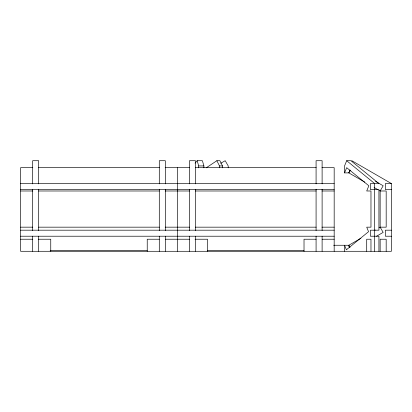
<?xml version="1.0" encoding="UTF-8"?>
<svg xmlns="http://www.w3.org/2000/svg" width="412" height="412" viewBox="0 0 412 412"><rect width="100%" height="100%" fill="white"/><g stroke="black" fill="none" stroke-linecap="round" stroke-linejoin="round"><path stroke-width="0.62" d="M378.927 251.289L378.927 236.215L370.398 236.215L370.398 230.184L378.927 230.184L378.927 189.587L370.398 189.587L370.398 183.556L378.927 183.556L350.947 160.711L346.683 160.711L344.55 165.933L344.55 172.896L348.815 172.896L364.754 182.099M344.55 172.896L346.683 167.674L368.838 185.766L366.706 190.988L370.97 190.988L370.97 227.167L366.706 227.167L368.555 231.693L346.394 249.78L344.55 245.258L344.55 251.289M349.999 169.996L348.815 172.896L350.324 170.285M195.067 163.142L197.173 160.711L202.395 160.711L203.899 165.933L203.899 167.833M206.17 167.849L216.877 160.711L219.895 160.711L222.506 165.933L222.506 167.833M220.734 163.286L225.194 160.711L228.207 165.933L228.207 167.833M333.627 245.258L348.815 245.258L360.907 238.275M374.101 230.658L375.198 230.025M379.05 227.805L380.147 227.167L386.178 227.167L386.178 190.988L380.147 190.988L379.05 190.354M376.568 236.2L383.165 232.389L380.147 227.167L380.147 190.988L383.165 185.766L375.466 181.321M197.173 160.711L198.677 165.933L203.899 165.933M216.877 160.711L219.488 165.933L222.506 165.933M32.811 167.674L20.6 167.674L20.6 251.289L391.4 251.289L391.4 183.556L351.827 160.711M38.594 167.674L159.393 167.674M165.176 167.674L189.592 167.674M195.376 167.674L316.179 167.674M321.963 167.674L334.173 167.674L334.173 251.289M20.6 183.556L334.173 183.556M391.4 183.556L385.369 183.556L385.369 189.587L391.4 189.587M20.6 189.587L334.173 189.587M20.6 190.988L32.811 190.988M38.594 190.988L159.393 190.988M165.176 190.988L189.592 190.988M195.376 190.988L316.179 190.988M321.963 190.988L334.173 190.988M20.6 227.167L32.811 227.167M38.594 227.167L159.393 227.167M165.176 227.167L189.592 227.167M195.376 227.167L316.179 227.167M321.963 227.167L334.173 227.167M20.6 230.184L334.173 230.184M391.4 230.184L385.369 230.184L385.369 236.215L391.4 236.215M20.6 236.215L334.173 236.215M20.6 239.228L32.79 239.228M38.275 239.228L50.753 239.228L50.753 251.289M159.295 239.228L147.233 239.228L147.233 251.289M165.325 239.228L189.577 239.228M195.061 239.228L207.535 239.228L207.535 251.289M316.081 239.228L304.02 239.228L304.02 251.289M322.112 239.228L334.173 239.228M50.156 250.481L147.187 250.481M207.586 250.481L303.968 250.481M374.101 187.496L377.948 189.716M346.683 160.711L374.663 183.556L374.663 251.289M348.815 246.464L348.815 245.258L350.02 247.349M348.815 245.258L349.737 247.519M386.178 251.289L386.178 239.228L380.147 239.228L380.147 251.289M370.97 251.289L370.97 239.228L366.706 239.228L366.706 251.289M322.112 183.891L322.112 160.711L316.081 160.711L316.081 183.891M322.112 189.247L322.112 230.56M322.112 236.215L322.112 251.289M316.081 189.247L316.081 230.56M316.081 236.215L316.081 251.289M219.488 165.933L219.488 167.833M198.677 165.933L198.677 167.833M195.479 183.891L195.479 160.711L189.448 160.711L189.448 183.891M195.479 189.247L195.479 230.56M195.479 236.215L195.479 251.289M189.448 189.247L189.448 230.56M189.448 236.215L189.448 251.289M177.387 167.674L177.387 251.289M165.325 183.891L165.325 160.711L159.295 160.711L159.295 183.891M165.325 189.247L165.325 230.56M165.325 236.215L165.325 251.289M159.295 189.247L159.295 230.56M159.295 236.215L159.295 251.289M38.692 183.891L38.692 160.711L32.661 160.711L32.661 183.891M38.692 189.247L38.692 230.56M38.692 236.215L38.692 251.289M32.661 189.247L32.661 230.56M32.661 236.215L32.661 251.289"/></g></svg>
